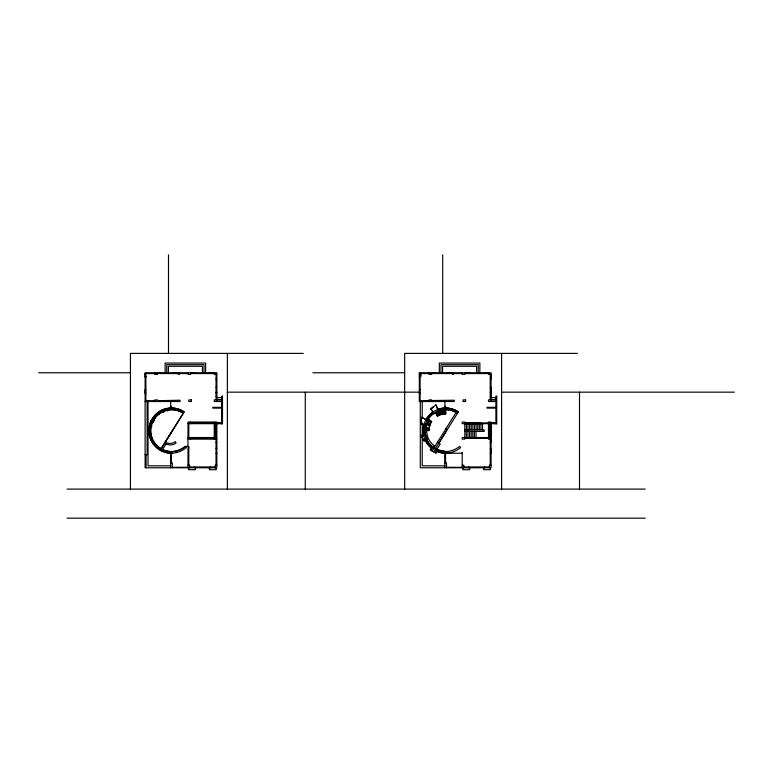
<?xml version="1.0" encoding="UTF-8"?>
<svg xmlns="http://www.w3.org/2000/svg" width="773" height="773" viewBox="0 0 773 773"><rect width="100%" height="100%" fill="white"/><g stroke="black" fill="none" stroke-linecap="round" stroke-linejoin="round"><path stroke-width="1.16" d="M420.29 376.47L420.29 372.76M420.618 376.47L420.618 373.562M421.623 421.807L421.333 423.894L426.165 425.276L428.029 420.812A1.604 1.604 0 0 0 428.725 422.841M149.527 435.614L149.257 434.223A22.601 22.601 0 0 1 149.498 425.768L149.846 424.387A22.929 22.929 0 0 1 151.856 419.594L153.267 420.367A21.103 21.103 0 0 0 151.382 424.889L151.064 426.116A20.987 20.987 0 0 0 150.851 433.982L150.986 434.677A20.987 20.987 0 0 0 152.532 439.47L152.899 440.214A20.987 20.987 0 0 0 157.75 446.417L158.523 447.055L157.441 448.253A22.601 22.601 0 0 0 162.272 451.219L162.852 449.702A20.987 20.987 0 0 1 158.533 447.074M436.996 450.988L436.156 453.22L430.551 450.118L432.078 448.417M151.875 422.445L152.735 420.396M161.055 448.842L184.167 411.864A23.828 23.828 0 0 0 170.688 407.989M160.398 448.359L161.084 448.794L183.317 413.236L182.631 412.811M162.427 449.702L166.021 443.944M433.895 447.982L456.157 412.376M435.267 448.842L446.398 431.034M438.842 443.074L458.389 411.864A23.828 23.828 0 0 0 444.91 407.989L444.91 400.704M436.639 449.702L440.233 443.944L437.499 442.233M173.036 429.662L164.63 443.074A9.663 9.663 0 0 0 176.08 443.074L175.278 441.654A9.044 9.044 0 0 1 165.18 442.185M433.508 447.693L434.629 446.118A19.064 19.064 0 0 1 426.725 432.271L424.792 432.445M433.634 407.168L431.005 409.072L434.407 413.816L438.774 411.536L436.262 405.265M160.175 412.164L162.948 410.724M160.61 412.115L162.61 411.023M160.32 412.444L163.731 410.676M152.542 439.47L151.093 440.166A22.601 22.601 0 0 1 149.392 434.986L150.986 434.677M426.242 440.166L424.174 441.141L421.353 435.788M152.281 422.348A20.987 20.987 0 0 1 152.832 421.159L153.469 420A20.987 20.987 0 0 1 159.711 413.304A20.591 20.591 0 0 1 164.176 410.985L164.398 410.898A20.987 20.987 0 0 1 183.317 413.236L183.336 413.246A20.977 20.968 -57.3 0 0 153.904 419.565A20.977 20.968 -58 0 0 152.349 422.531M422.29 435.605L425.759 434.928L427.276 439.673M303.229 353.387L130.434 353.387L130.434 489.096M577.45 353.387L404.656 353.387L404.656 489.096M38.65 372.77L130.434 372.77M312.862 372.77L404.656 372.77M157.624 372.915L160.378 372.963M172.814 372.953L177.181 372.953M190.825 372.953L195.192 372.953M209.647 372.953L214.015 372.953M431.846 372.915L434.59 372.915M447.026 372.953L451.393 372.953M465.046 372.953L469.404 372.953M483.869 372.953L488.227 372.953M145.111 373.562L178.312 373.562L178.312 374.374L179.278 374.374L179.278 372.76M179.278 373.562L188.003 373.562M190.583 373.562L214.875 373.562M419.324 373.562L452.524 373.562L452.524 374.374L453.49 374.374L453.49 372.76M453.49 373.562L462.215 373.562M464.805 373.562L489.087 373.562M216.836 374.374L214.256 374.374L214.256 372.76M491.058 374.374L488.468 374.374L488.468 372.76M419.324 376.799L420.135 376.799M491.058 377.601L490.565 374.374M216.034 379.214L216.836 379.214M490.246 379.214L491.058 379.214M216.034 387.292L216.836 387.292M490.246 387.292L491.058 387.292M491.058 388.916L490.565 392.143M145.111 389.901L145.913 389.901M419.324 389.901L420.135 389.901M216.034 392.143L216.836 392.143M227.378 392.162L419.314 392.162M490.246 392.143L491.058 392.143M501.59 392.162L734.35 392.162M216.044 392.955L216.836 392.955M490.246 392.955L491.058 392.955M145.111 393.128L145.913 393.128M419.324 393.128L420.135 393.128M216.044 396.182L216.855 396.182M490.256 396.182L491.068 396.182M216.836 397.631L221.687 397.631M491.058 397.631L495.899 397.631M216.836 399.573L221.687 399.573M491.058 399.573L495.899 399.573M221.687 399.902L214.256 399.902L214.256 401.516L222.498 401.516M495.899 399.902L488.468 399.902L488.468 401.516L496.71 401.516M155.354 400.704L145.913 400.704L145.904 373.562M157.383 400.704L180.08 400.221L180.08 401.516L145.111 401.516M160.62 401.032L157.373 401.197L160.62 401.187M431.585 401.032L434.832 401.032M434.832 401.187L431.605 401.187L434.59 401.303M160.378 401.303L157.373 401.516L157.383 399.902L154.803 399.902L154.803 401.516M170.698 406.279L171.5 406.279M444.91 406.279L445.721 406.279M222.498 407.332L212.797 407.332L212.797 408.134L221.687 408.134M496.71 407.332L487.019 407.332L487.019 408.134L495.899 408.134M216.836 422.87L221.687 422.87M464.602 422.87L489.27 422.87L489.28 438.339L464.805 438.339M491.058 422.87L495.899 422.87M216.836 423.353L221.687 423.353M491.058 423.353L495.899 423.353M217.078 423.478L221.445 423.478M491.299 423.478L495.657 423.478M188.003 423.672L215.976 423.672M216.836 423.672L222.498 423.672M496.71 423.672L462.215 423.672L462.215 422.058L464.805 422.058L464.805 439.151L462.215 439.151L462.215 437.537L491.058 437.537M490.246 424.483L491.058 424.483M490.246 424.889L491.058 424.889M490.246 425.691L491.058 425.691M490.246 426.097L491.058 426.097M490.246 426.909L491.058 426.909M490.246 427.305L491.058 427.305M490.246 428.116L491.058 428.116M490.246 428.522L491.058 428.522M490.246 429.334L491.058 429.334M464.805 429.817L484.188 429.817L484.188 431.431L464.718 431.392M490.246 429.73L491.058 429.73M425.034 430.117L429.073 430.117M490.246 430.542L491.058 430.542M490.246 430.948L491.058 430.948M490.246 431.749L491.058 431.749M490.246 432.155L491.058 432.155M490.246 432.687L491.058 432.687M490.246 432.967L491.058 432.967M490.246 433.373L491.058 433.373M490.246 434.175L491.058 434.175M490.246 434.581L491.058 434.581M490.246 435.392L491.058 435.392M490.246 435.788L491.058 435.788M490.246 436.6L491.058 436.6M490.246 437.006L491.058 437.006M188.003 437.537L215.976 437.537M188.003 439.151L216.836 439.151M491.058 439.151L488.468 439.151L488.468 422.058L491.058 422.058L491.058 467.771L420.29 467.771L420.29 400.704M216.034 442.378L216.836 442.378M490.246 442.378L491.058 442.378M188.805 447.635L188.003 447.635L187.994 467.771M216.034 448.437L216.836 448.437M490.246 448.437L491.058 448.437M491.058 451.674L490.565 448.437M170.698 453.21L172.302 453.21A24.755 24.755 0 0 0 186.39 447.635L185.327 446.417A23.76 23.76 0 0 1 172.302 451.596A20.987 20.987 0 0 1 163.306 449.915L162.852 449.702M462.215 453.21L444.91 453.21L444.91 467.771M216.034 453.287L216.836 453.287M490.246 453.287L491.058 453.287M145.111 454.688L147.131 454.688L147.131 401.516M170.698 462.921L172.311 462.921L172.302 467.771M444.91 462.921L446.523 462.921L446.523 467.771M188.003 465.182L189.617 465.182L189.617 467.771M216.836 465.182L215.223 465.182L215.223 467.771M462.215 465.182L463.829 465.182L463.829 467.771M491.058 465.182L489.435 465.182L489.435 467.771M170.698 465.829L148.02 465.829L148.02 401.516M444.91 465.829L422.232 465.829L422.232 422.957M189.617 466.96L215.223 466.96M463.829 466.96L489.444 466.96M172.302 467.288L187.994 467.288M446.523 467.288L462.215 467.288M67.125 489.096L645.233 489.096M67.125 518.171L645.233 518.171M436.9 449.625L446.523 451.596A23.76 23.76 0 0 0 459.539 446.417L460.602 447.635A24.755 24.755 0 0 1 446.523 453.21A22.601 22.601 0 0 1 424.058 424.387A22.601 22.601 0 0 1 458.389 411.864M151.382 424.889L149.827 424.445A22.601 22.601 0 0 1 151.392 420.435L152.068 419.188A22.601 22.601 0 0 1 162.504 409.922L163.818 409.39A22.601 22.601 0 0 1 184.167 411.864M429.769 425.875L425.894 424.725A20.678 20.678 0 0 0 425.034 430.6L429.073 430.6A16.639 16.639 0 0 1 431.769 421.527L428.116 419.15M161.344 450.775L162.63 451.384A22.601 22.601 0 0 0 172.311 453.21L172.302 451.596A20.687 20.687 0 0 0 185.327 446.417L188.805 446.417L188.805 465.182M422.213 417.633L425.739 419.555M159.982 448.504L161.818 449.625M445.886 428.802L447.258 429.662M161.064 448.775L161.084 448.794A20.977 20.968 -57.3 0 1 153.904 419.565M157.75 448.514L156.658 447.606A22.601 22.601 0 0 1 151.46 440.939L150.851 439.653M433.006 411.98L433.933 413.304M159.711 413.304L158.784 411.98A22.34 22.34 0 0 1 163.576 409.497L164.176 410.985M435.895 412.405L437.895 415.913M151.15 436.726L151.798 438.716M440.417 410.618L441.451 414.521M420.773 373.562L420.783 376.47M215.058 422.87L215.058 438.339M579.489 392.162L579.489 489.096M501.59 353.387L501.59 489.096M491.058 401.516L491.058 372.76L419.324 372.76L419.324 401.516L454.302 401.516L454.302 400.221L420.126 400.704L420.116 373.562M490.816 374.615L490.865 378.973M490.816 387.534L490.816 391.901M490.845 393.196L490.845 395.94M490.845 439.393L490.894 442.137M490.816 448.678L490.865 453.046M490.729 374.374L490.729 379.214M490.729 387.292L490.729 392.143M490.729 392.955L490.739 396.182M490.729 432.687L490.729 437.537M490.729 439.151L490.729 442.378M490.729 448.437L490.729 453.287M490.584 392.955L490.584 396.182M490.565 432.687L490.565 437.537M490.411 467.771L490.411 469.704L483.627 469.704L483.627 467.771M490.246 373.562L490.256 399.902M490.246 423.672L490.246 437.537M490.246 439.151L490.246 465.182M484.594 466.96L484.594 467.771M483.618 372.76L483.618 373.562M482.574 423.672L482.487 431.392M480.961 423.672L480.961 429.817M480.555 422.87L480.555 423.672M480.149 422.87L480.149 423.672M479.869 372.76L479.869 363.059L439.344 363.059L439.344 372.76M479.337 422.87L479.337 429.817M478.941 422.87L478.941 423.672M478.255 372.76L478.255 364.682L440.968 364.682L440.968 372.76M478.129 422.87L478.129 423.672M477.724 422.87L477.724 429.817M476.922 422.87L476.922 423.672M476.632 372.76L476.632 366.296L442.581 366.296L442.581 372.76M476.516 422.87L476.516 423.672M476.11 423.672L476.11 429.817M476.033 431.392L476.033 437.537M475.704 422.87L475.704 423.672M475.298 422.87L475.298 423.672M474.496 422.87L474.496 429.817M474.409 431.392L474.409 437.537M474.091 422.87L474.091 423.672M473.279 422.87L473.279 423.672M472.883 422.87L472.883 429.817M472.796 431.392L472.796 437.537M472.071 422.87L472.071 423.672M471.665 422.87L471.665 423.672M471.259 423.672L471.259 429.817M471.182 431.392L471.182 437.537M470.863 422.87L470.863 423.672M470.457 422.87L470.457 423.672M469.646 372.76L469.646 373.562M469.646 422.87L469.646 429.817M469.569 431.392L469.569 437.537M469.646 467.771L469.646 469.704L462.863 469.704L462.863 467.771M469.24 422.87L469.24 423.672M468.68 466.96L468.68 467.771M468.438 422.87L468.438 423.672M468.032 422.87L467.955 437.537M467.221 422.87L467.221 423.672M466.824 422.87L466.824 423.672M466.419 423.672L466.419 429.817M466.332 431.392L466.332 437.537M466.013 422.87L466.013 423.672M465.607 422.87L465.607 423.672M464.805 372.76L464.805 374.374L462.215 374.374L462.215 372.76M462.215 452.311L462.215 467.771M451.635 372.76L451.635 373.562M446.784 372.76L446.784 373.562M436.33 411.816A21.006 21.006 0 0 1 457.529 413.236A20.987 20.987 0 0 0 425.604 424.831A20.987 20.987 0 0 0 446.523 451.596L446.523 453.21M445.567 453.21L445.567 462.921M445.393 462.921L445.393 453.21A22.62 22.62 0 0 1 436.513 451.268M445.229 409.922L445.229 413.961M442.697 254.829L442.697 353.387M434.832 372.76L434.832 373.562M434.832 400.704L434.832 401.516L431.585 401.516L431.605 399.902L429.015 399.902L429.015 401.516M431.605 372.76L431.605 374.374L429.015 374.374L429.015 372.76M422.232 401.516L422.232 418.183M419.642 373.562L419.642 376.799M419.488 373.803L419.488 376.557M305.267 392.162L305.267 489.096M227.378 353.387L227.378 489.096M222.295 401.805L222.295 407.042M216.836 401.516L216.836 372.76L145.111 372.76L145.111 467.771L216.836 467.771L216.836 422.058L188.003 422.058L187.994 446.417M216.198 467.771L216.198 469.704L209.406 469.704L209.406 467.771M216.025 373.562L216.044 399.902M216.034 439.151L216.034 465.182M214.256 422.058L214.256 439.151M210.382 466.96L210.382 467.771M209.406 372.76L209.406 373.562M205.647 372.76L205.647 363.059L165.132 363.059L165.132 372.76M204.033 372.76L204.033 364.682L166.746 364.682L166.746 372.76M202.42 372.76L202.42 366.296L168.369 366.296L168.369 372.76M195.434 372.76L195.434 373.562M195.434 467.771L195.434 469.704L188.651 469.704L188.651 467.771M194.467 466.96L194.467 467.771M190.583 372.76L190.583 374.374L188.003 374.374L188.003 372.76M190.583 422.058L190.583 423.672M190.583 437.537L190.583 439.151M177.423 372.76L177.423 373.562M172.572 372.76L172.572 373.562M171.181 453.21L171.181 462.921M170.688 400.704L170.698 408.743M170.698 452.108L170.698 467.771M168.485 254.829L168.485 353.387M160.62 372.76L160.62 373.562M160.62 400.704L160.62 401.516M157.383 372.76L157.383 374.374L154.803 374.374L154.803 372.76M146.078 454.514L146.078 467.771M145.43 373.562L145.43 376.799M145.43 389.901L145.43 393.128M145.314 373.803L145.314 376.557M145.266 390.143L145.314 392.887M160.823 412.589A20.987 20.987 0 0 1 163.171 411.391M152.358 438.861A20.977 20.968 -58 0 1 151.769 437.296M151.295 435.682A20.977 20.968 -58 0 1 150.967 434.04M150.957 427.353A20.977 20.968 -58 0 1 151.295 425.71M154.832 418.164A20.977 20.968 -58 0 1 155.895 416.86M157.045 415.642A20.977 20.968 -58 0 1 159.625 413.507M161.035 412.598A20.977 20.968 -58 0 1 162.514 411.806M172.302 451.596A22.253 22.253 0 0 1 162.533 449.509M171.287 453.22A22.62 22.62 0 0 1 148.889 431.257A22.62 22.62 0 0 1 169.983 408.038M152.117 422.531A21.006 21.006 0 0 1 153.895 419.15M154.426 418.377A21.006 21.006 0 0 1 155.576 416.918M157.518 414.927A21.006 21.006 0 0 1 159.711 413.217M162.117 411.816A21.006 21.006 0 0 1 163.808 411.062M151.208 426.648A20.678 20.678 0 0 1 151.421 425.681M152.329 422.841A20.678 20.678 0 0 1 154.175 419.324M162.05 412.212A20.678 20.678 0 0 1 163.663 411.468M166.205 410.618A20.678 20.678 0 0 1 167.944 410.231M151.682 426.744A20.195 20.195 0 0 1 151.885 425.797M153.17 422.135A20.195 20.195 0 0 1 154.069 420.415M163.055 412.26A20.195 20.195 0 0 1 163.847 411.912M167.181 410.878A20.195 20.195 0 0 1 168.031 410.714M162.504 412.415A4.87 4.87 0 0 1 163.393 412.028M153.431 421.884A1.343 1.343 0 0 1 153.431 421.304M153.566 420.937A1.343 1.343 0 0 1 153.808 420.628M153.489 420.734A4.039 4.039 0 0 1 154.204 420.802M431.286 448.021A22.62 22.62 0 0 1 425.102 439.905M423.759 436.02A22.62 22.62 0 0 1 423.614 425.826M426.764 418.27A22.62 22.62 0 0 1 433.006 411.893M438.349 409.226A22.62 22.62 0 0 1 444.195 408.038M446.523 451.596A22.253 22.253 0 0 1 436.755 449.509M441.769 451.229A21.006 21.006 0 0 1 439.905 450.785M435.499 448.958A21.006 21.006 0 0 1 426.213 438.388M425.875 437.489A21.006 21.006 0 0 1 424.715 430.919M424.725 429.962A21.006 21.006 0 0 1 425.672 424.329M427.15 420.802A21.006 21.006 0 0 1 433.933 413.217M444.91 407.989A23.828 23.828 0 0 1 446.098 407.989M426.194 423.778A20.678 20.678 0 0 1 426.551 422.841M426.947 421.932A20.678 20.678 0 0 1 428.387 419.324M425.527 430.6A20.195 20.195 0 0 1 428.793 419.584M435.711 413.062A20.195 20.195 0 0 1 445.721 410.405M428.754 430.6A16.967 16.967 0 0 1 431.498 421.353M437.315 415.864A16.967 16.967 0 0 1 445.721 413.642M441.509 411.352A4.87 4.87 0 0 1 444.185 410.308A4.261 4.261 0 0 0 445.663 412.463A2.232 2.232 0 0 1 443.596 412.511M444.185 410.308A4.039 4.039 0 0 1 445.712 412.647M443.76 412.26A1.343 1.343 0 0 1 442.272 413.671M443.528 411.729A1.604 1.604 0 0 1 442.427 413.545M442.543 413.855A4.039 4.039 0 0 1 441.663 411.197M441.673 411.226A4.261 4.261 0 0 1 442.427 413.681M436.726 412.415A4.87 4.87 0 0 1 439.528 411.825A4.261 4.261 0 0 0 440.649 414.193A2.232 2.232 0 0 1 438.591 413.903M439.528 411.825A4.039 4.039 0 0 1 440.658 414.386M438.793 413.681A1.343 1.343 0 0 1 437.093 414.83M438.658 413.12A1.604 1.604 0 0 1 437.276 414.734M437.334 415.053A4.039 4.039 0 0 1 436.9 412.289A4.261 4.261 0 0 1 437.247 414.869M428.377 428.822A4.87 4.87 0 0 1 426.609 431.083A4.039 4.039 0 0 1 424.831 430.455M425.971 429.189A1.343 1.343 0 0 1 426.541 427.208M424.831 429.315A2.232 2.232 0 0 1 425.991 428.889M426.445 429.527A1.604 1.604 0 0 1 426.464 427.401M426.213 427.198A4.039 4.039 0 0 1 428.319 429.034A4.261 4.261 0 0 1 426.396 427.285M424.667 430.059A4.261 4.261 0 0 1 426.59 431.083M430.3 421.517A4.87 4.87 0 0 1 429.411 424.251A4.261 4.261 0 0 0 426.802 424.029A2.232 2.232 0 0 1 428.078 422.396M429.411 424.251A4.039 4.039 0 0 1 426.628 423.942M428.165 422.686A1.343 1.343 0 0 1 428.02 420.628M427.711 420.734A4.039 4.039 0 0 1 430.319 421.739A4.261 4.261 0 0 1 427.913 420.754M421.797 417.275L420.927 423.527L425.749 424.908L427.624 420.444L421.797 417.275M437.006 449.5L435.74 452.852L430.136 449.76L432.745 446.852L437.006 449.5M435.846 404.897L430.59 408.704L433.991 413.449L438.359 411.168L435.846 404.897M426.86 439.315L423.759 440.774L420.937 435.421L425.343 434.571L426.86 439.315M145.904 376.799L145.111 376.799L145.913 376.799M222.498 396.182L221.687 396.182L221.687 423.836L222.498 423.836L222.498 396.182M496.71 396.182L495.899 396.182L495.899 423.836L496.71 423.836L496.71 396.182M191.395 399.902L188.805 399.902L188.805 401.516L191.395 401.516L191.395 399.902M465.607 399.902L463.027 399.902L463.027 401.516L465.607 401.516L465.607 399.902M216.034 422.87L188.805 422.87L188.805 438.339L216.034 438.339L216.034 422.87M437.479 416.145L435.479 412.637A20.678 20.678 0 0 1 445.721 409.922L445.721 413.961A16.639 16.639 0 0 0 437.479 416.145"/></g></svg>
